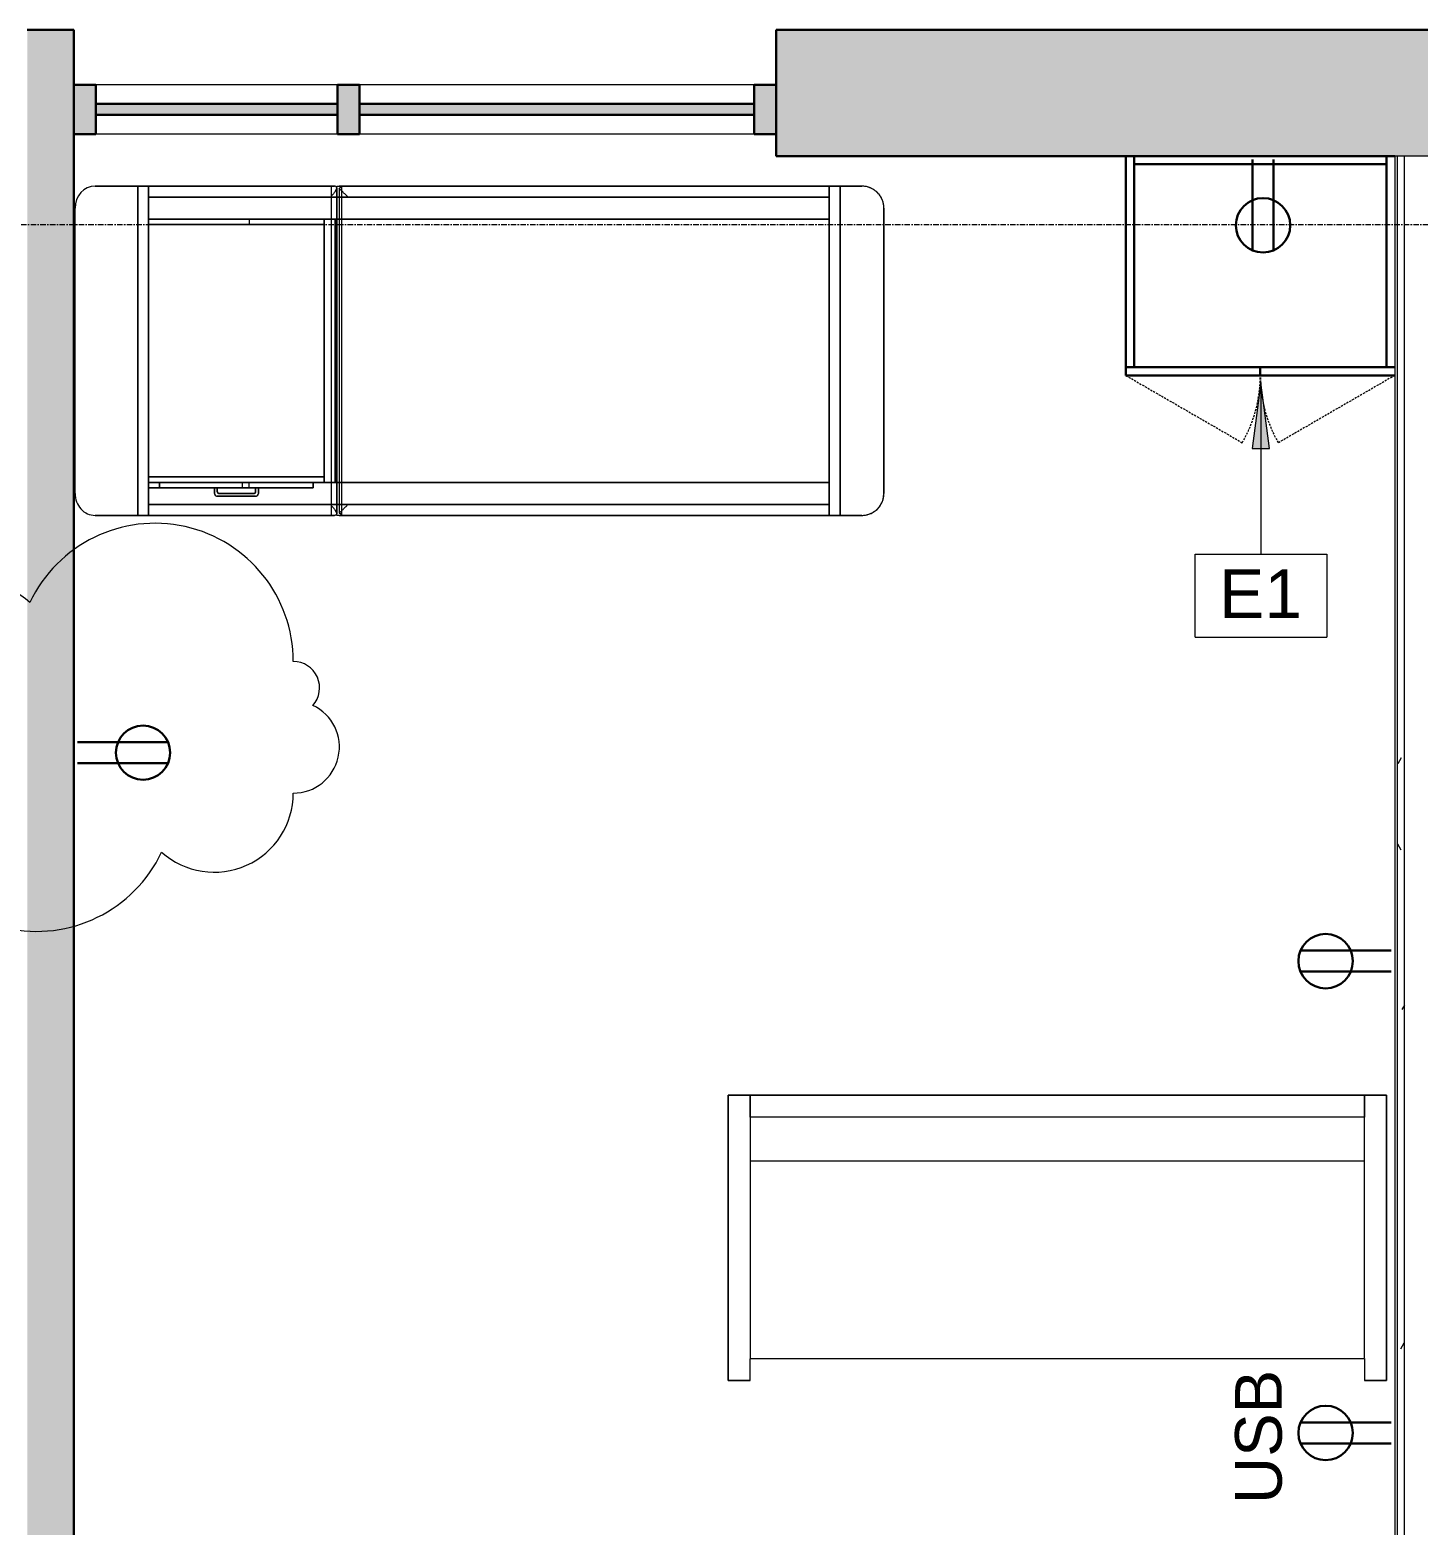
# Model space of a CAD drawing. Header units: inches. Extents: x -610 to 219, y 1022 to 1725.
# Drawn here: x -468.3 to -341.8, y 1543.5 to 1679.8 of the extents above; entities that cross this region are included whole.
import ezdxf

# ---------------------------------------------------------------- set-up
doc = ezdxf.new("R2010")
doc.units = ezdxf.units.IN
doc.header["$MEASUREMENT"] = 0
doc.linetypes.add('Grid Line 1_2_', pattern=[0.875, 0.5, -0.125, 0.125, -0.125])
doc.linetypes.add('Hidden', pattern=[0.28125, 0.1875, -0.09375])
for name, color, linetype, lineweight in [('A-ANNO-KEYN', 231, 'Continuous', 9), ('A-ANNO-NOTE', 131, 'Continuous', 9), ('A-GLAZ-CURT', 52, 'Continuous', 18), ('A-GLAZ-CWMG', 51, 'Continuous', 18), ('A-WALL', 113, 'Continuous', 18), ('A-WALL-PATT', 111, 'Continuous', 18), ('G-ANNO-REVC', 71, 'Continuous', 9), ('I-FURN', 30, 'Continuous', 9), ('I-WALL', 2, 'Continuous', 18), ('Q-CASE', 31, 'Continuous', 9), ('S-GRID', 1, 'Continuous', 9)]:
    doc.layers.add(name, color=color, linetype=linetype, lineweight=lineweight)
doc.styles.add('Arial', font='arial.ttf', dxfattribs={"height": 4.425898})
doc.styles.add('Swis721 Lt BT', font='swissl.ttf', dxfattribs={"height": 4.257319})

# ---------------------------------------------------------------- blocks, each defined once
blk = doc.blocks.new('System Panel - Glazed-4776486-FIRST FLOOR POWER _ SIGNAL')
at = {"layer": 'A-GLAZ-CURT'}
blk.add_hatch(color=250, dxfattribs=at).paths.add_polyline_path([(11.01, -0.5), (11.01, 0.5), (-11.01, 0.5), (-11.01, -0.5), (2.25, -0.5)], flags=0)
at = {"layer": 'A-GLAZ-CURT', "color": 8, "lineweight": 30}
for p, q in [((11.01, 0.5), (-11.01, 0.5)), ((-11.01, 0.5), (-11.01, -0.5)), ((11.01, -0.5), (11.01, 0.5)), ((-11.01, -0.5), (11.01, -0.5))]:
    blk.add_line(p, q, dxfattribs=at)
blk = doc.blocks.new('System Panel - Glazed-4776487-FIRST FLOOR POWER _ SIGNAL')
at = {"layer": 'A-GLAZ-CURT'}
blk.add_hatch(color=250, dxfattribs=at).paths.add_polyline_path([(17.99, -0.5), (17.99, 0.5), (-17.99, 0.5), (-17.99, -0.5), (16.29, -0.5)], flags=0)
at = {"layer": 'A-GLAZ-CURT', "color": 8, "lineweight": 30}
for p, q in [((17.99, 0.5), (-17.99, 0.5)), ((-17.99, 0.5), (-17.99, -0.5)), ((17.99, -0.5), (17.99, 0.5)), ((-17.99, -0.5), (17.99, -0.5))]:
    blk.add_line(p, q, dxfattribs=at)
blk = doc.blocks.new('Rectangular Mullion - 2_ x 4_5_ rectangular-4776488-FIRST FLOOR POWER _ SIGNAL')
at = {"layer": 'A-GLAZ-CWMG'}
blk.add_hatch(color=250, dxfattribs=at).paths.add_polyline_path([(-2, 2.25), (-2, -2.25), (0, -2.25), (0, 2.25)], flags=0)
at = {"layer": 'A-GLAZ-CWMG', "color": 8, "lineweight": 30}
for p, q in [((0, 2.25), (-2, 2.25)), ((-2, 2.25), (-2, -2.25)), ((0, -2.25), (0, 2.25)), ((-2, -2.25), (0, -2.25))]:
    blk.add_line(p, q, dxfattribs=at)
blk = doc.blocks.new('Rectangular Mullion - 2_ x 4_5_ rectangular-4776489-FIRST FLOOR POWER _ SIGNAL')
at = {"layer": 'A-GLAZ-CWMG'}
blk.add_hatch(color=250, dxfattribs=at).paths.add_polyline_path([(0, 2.25), (0, -2.25), (-2, -2.25), (-2, 2.25)], flags=0)
at = {"layer": 'A-GLAZ-CWMG', "color": 8, "lineweight": 30}
for p, q in [((-2, 2.25), (0, 2.25)), ((-2, -2.25), (-2, 2.25)), ((0, 2.25), (0, -2.25)), ((0, -2.25), (-2, -2.25))]:
    blk.add_line(p, q, dxfattribs=at)
blk = doc.blocks.new('Rectangular Mullion - 2_ x 4_5_ rectangular-4530477-FIRST FLOOR POWER _ SIGNAL')
at = {"layer": 'A-GLAZ-CWMG', "color": 55}
for p, q in [((-440.28, 1674.79), (-462.31, 1674.79)), ((-440.28, 1670.29), (-462.31, 1670.29))]:
    blk.add_line(p, q, dxfattribs=at)
blk = doc.blocks.new('Rectangular Mullion - 2_ x 4_5_ rectangular-4776485-FIRST FLOOR POWER _ SIGNAL')
at = {"layer": 'A-GLAZ-CWMG'}
blk.add_hatch(color=250, dxfattribs=at).paths.add_polyline_path([(1, 2.25), (1, -2.25), (-1, -2.25), (-1, 2.25)], flags=0)
at = {"layer": 'A-GLAZ-CWMG', "color": 8, "lineweight": 30}
for p, q in [((-1, 2.25), (1, 2.25)), ((-1, -2.25), (-1, 2.25)), ((1, 2.25), (1, -2.25)), ((1, -2.25), (-1, -2.25))]:
    blk.add_line(p, q, dxfattribs=at)
blk = doc.blocks.new('Rectangular Mullion - 2_ x 4_5_ rectangular-4530407-FIRST FLOOR POWER _ SIGNAL')
at = {"layer": 'A-GLAZ-CWMG', "color": 55}
for p, q in [((-402.31, 1674.79), (-438.28, 1674.79)), ((-402.31, 1670.29), (-438.28, 1670.29))]:
    blk.add_line(p, q, dxfattribs=at)
blk = doc.blocks.new('Sofa - 5_ 0_-4589588-FIRST FLOOR POWER _ SIGNAL')
at = {"layer": 'I-FURN'}
for p, q in [((32.77, 18.75), (-27.23, 18.75)), ((-27.23, 18.75), (-27.23, -7.25)), ((-27.23, -7.25), (-27.23, 18.75)), ((-27.23, 18.75), (-25.23, 18.75)), ((-25.23, 18.75), (-25.23, -5.2)), ((-25.23, 16.75), (-25.23, 18.75)), ((-25.23, 18.75), (30.77, 18.75)), ((30.77, -5.2), (30.77, 18.75)), ((30.77, 18.75), (32.77, 18.75)), ((30.77, 18.75), (30.77, 16.75)), ((32.77, -7.25), (32.77, 18.75)), ((32.77, 18.75), (32.77, -7.25)), ((30.77, 16.75), (-25.23, 16.75)), ((-25.23, 12.75), (30.77, 12.75)), ((-25.23, -7.25), (-25.23, -5.25)), ((-25.23, -5.25), (30.77, -5.25)), ((30.77, -5.25), (30.77, -7.25)), ((-27.23, -7.25), (-25.23, -7.25)), ((-25.23, -7.25), (-27.23, -7.25)), ((30.77, -7.25), (32.77, -7.25)), ((32.77, -7.25), (30.77, -7.25))]:
    blk.add_line(p, q, dxfattribs=at)
blk = doc.blocks.new('Bed-Healthcare-4_SMARTBIM - Treatment_Table_SMARTBIM-4540665-FIRST FLOOR POWER _ SIGNAL')
at = {"layer": 'I-FURN'}
for p, q in [((-35.57, 15), (-35.88, 15)), ((-35.88, 15), (-14.36, 15)), ((-14.06, 15), (-35.57, 15)), ((-31, 15), (-32, 15)), ((-32, 15), (-32, 14.97)), ((-32, 14.97), (-32, 15)), ((-32, 15), (-31, 15)), ((-31, 14.97), (-31, 15)), ((-31, 15), (-31, 14.97)), ((-14.36, 15), (-14.06, 15)), ((-13.84, -15), (-13.84, 15)), ((-13.84, 15), (34, 15)), ((-13.84, 15), (-13.63, 15)), ((-13.84, -15), (-13.84, 15)), ((34, 15), (-13.63, 15)), ((32, 15), (31, 15)), ((31, 15), (31, 14.97)), ((31, 14.97), (31, 15)), ((31, 15), (32, 15)), ((32, 14.97), (32, 15)), ((32, 15), (32, 14.97)), ((-32, 14.96), (-32, 14.88)), ((-32, 14.88), (-32, 14.96)), ((-32, 14.87), (-32, -14.87)), ((-32, -14.87), (-32, 14.87)), ((-31, 14.88), (-31, 14.96)), ((-31, 14.96), (-31, 14.88)), ((-31, 12), (-31, 14.87)), ((-31, 14.87), (-31, 14)), ((-14.44, 14), (-31, 14)), ((-31, 14), (-31, 12)), ((-31, 12), (-31, 14)), ((-31, 14), (-14.44, 14)), ((-31, 14), (-31, 12)), ((-14.22, 14), (-14.44, 14)), ((-14.44, 14), (-14.22, 14)), ((-14.36, 14.98), (-14.36, 14.94)), ((-14.36, 14.94), (-14.36, 14.86)), ((-14.36, 14.86), (-14.36, 14.71)), ((-14.36, 14.7), (-14.36, 14.26)), ((-14.36, 14.26), (-14.36, -14.26)), ((-14.04, 14), (-14.22, 14)), ((-14.22, 14), (-14.04, 14)), ((-13.91, 14), (-14.04, 14)), ((-14.04, 14), (-13.91, 14)), ((-13.85, 14), (-13.91, 14)), ((-13.91, 14), (-13.85, 14)), ((-13.85, 14.86), (-13.85, -14.86)), ((-13.64, 14), (-13.82, 14)), ((-13.82, 14), (-13.64, 14)), ((-13.65, 14.81), (-13.65, -14.81)), ((-13.49, 14), (-13.64, 14)), ((-13.64, 14), (-13.49, 14)), ((-13.41, 14), (-13.48, 14)), ((-13.48, 14), (-13.41, 14)), ((-13.41, 14.81), (-13.41, 14.88)), ((-13.41, 14.65), (-13.41, 14.81)), ((-13.41, -14.65), (-13.41, 14.65)), ((-13.29, 14), (-13.41, 14)), ((-13.41, 14), (-13.29, 14)), ((-13.07, 14), (-13.29, 14)), ((-13.29, 14), (-13.07, 14)), ((-12.84, 14), (-13.07, 14)), ((-13.07, 14), (-12.84, 14)), ((31, 14), (-12.84, 14)), ((-12.84, 14), (31, 14)), ((31, 14.96), (31, 14.87)), ((31, 14.87), (31, 14.96)), ((31, 14.86), (31, 14.71)), ((31, 14.71), (31, 14.86)), ((31, 14.7), (31, 14.51)), ((31, 14.51), (31, 14.7)), ((31, 14.5), (31, 14.27)), ((31, 14.27), (31, 14.5)), ((31, 14.26), (31, 14.01)), ((31, 14.01), (31, 14.26)), ((31, 12), (31, 14)), ((31, 14), (31, 12)), ((31, 14), (31, -14)), ((31, 12), (31, 14)), ((32, 14.87), (32, 14.96)), ((32, 14.96), (32, 14.87)), ((32, 14.71), (32, 14.86)), ((32, 14.86), (32, 14.71)), ((32, 14.51), (32, 14.7)), ((32, 14.7), (32, 14.51)), ((32, 14.27), (32, 14.5)), ((32, 14.5), (32, 14.27)), ((32, 14.01), (32, 14.26)), ((32, 14.26), (32, 14.01)), ((32, -14), (32, 14)), ((32, 14), (32, -14)), ((-37.7, -13), (-37.7, 13)), ((36, -13), (36, 13)), ((36, 13), (36, -13)), ((-31, 12), (-21.84, 12)), ((-21.84, 12), (-31, 12)), ((-31, 12), (-21.84, 12)), ((-21.84, 12), (-31, 12)), ((-31, 11.5), (-31, 12)), ((-31, 12), (-31, 11.5)), ((-21.84, 12), (-31, 12)), ((-31, 12), (-31, 11.5)), ((-31, 11.5), (-31, 12)), ((-31, 12), (-21.84, 12)), ((-21.84, 12), (-31, 12)), ((-31, 12), (-31, 11.5)), ((-31, 11.5), (-31, 12)), ((-31, 12), (-21.84, 12)), ((-21.84, 12), (-31, 12)), ((-31, 12), (-31, 11.5)), ((-31, 11.5), (-31, 12)), ((-31, 12), (-21.84, 12)), ((-31, 11.5), (-31, 12)), ((-31, 12), (-31, 11.5)), ((-31, 11.5), (-21.84, 11.5)), ((-21.84, 11.5), (-31, 11.5)), ((-31, 11.5), (-21.84, 11.5)), ((-21.84, 11.5), (-31, 11.5)), ((-31, 11.5), (-31, -12)), ((-31, -12), (-31, 11.5)), ((-31, 11.5), (-31, -11.5)), ((-31, -11.5), (-31, 11.5)), ((-31, -12), (-31, 11.5)), ((-31, 11.5), (-31, -11.5)), ((-21.84, 12), (-14.44, 12)), ((-15, 12), (-21.84, 12)), ((-21.84, 12), (-21.84, 11.5)), ((-21.84, 12), (-21.84, 11.5)), ((-15, 12), (-21.84, 12)), ((-21.84, 12), (-15, 12)), ((-14.44, 12), (-21.84, 12)), ((-21.84, 12), (-15, 12)), ((-14.44, 12), (-21.84, 12)), ((-21.84, 12), (-14.44, 12)), ((-21.84, 11.5), (-15, 11.5)), ((-15, 11.5), (-21.84, 11.5)), ((-14.44, 12), (-15, 12)), ((-15, 11.5), (-15, 12)), ((-15, 12), (-15, 11.5)), ((-14.44, 12), (-15, 12)), ((-15, 12), (-15, -12)), ((-15, 11.5), (-15, 12)), ((-15, 12), (-14.44, 12)), ((-15, 12), (-14.44, 12)), ((-15, -11.5), (-15, 11.5)), ((-14.42, 12), (-14.22, 12)), ((-14.22, 12), (-14.42, 12)), ((-14.22, 12), (-14.42, 12)), ((-14.42, 12), (-14.22, 12)), ((-14.22, 12), (-14.42, 12)), ((-14.42, 12), (-14.22, 12)), ((-14.22, 12), (-14.42, 12)), ((-14.42, 12), (-14.22, 12)), ((-14.2, 12), (-14.04, 12)), ((-14.04, 12), (-14.2, 12)), ((-14.04, 12), (-14.2, 12)), ((-14.2, 12), (-14.04, 12)), ((-14.04, 12), (-14.2, 12)), ((-14.2, 12), (-14.04, 12)), ((-14.04, 12), (-14.2, 12)), ((-14.2, 12), (-14.04, 12)), ((-14.03, 12), (-13.91, 12)), ((-14, 12), (-14.03, 12)), ((-14, 12), (-14.03, 12)), ((-14.03, 12), (-14, 12)), ((-13.91, 12), (-14.03, 12)), ((-14.03, 12), (-14, 12)), ((-14, 12), (-14.03, 12)), ((-14.03, 12), (-14, 12)), ((-13.91, 12), (-14, 12)), ((-14, -12), (-14, 12)), ((-14, 12), (-14, -12)), ((-14, 12), (-13.91, 12)), ((-13.91, 12), (-14, 12)), ((-14, 12), (-13.91, 12)), ((-13.91, 12), (-13.85, 12)), ((-13.85, 12), (-13.91, 12)), ((-13.85, 12), (-13.91, 12)), ((-13.91, 12), (-13.85, 12)), ((-13.85, 12), (-13.91, 12)), ((-13.91, 12), (-13.85, 12)), ((-13.84, 12), (-13.65, 12)), ((-13.65, 12), (-13.84, 12)), ((-13.65, 12), (-13.84, 12)), ((-13.84, 12), (-13.65, 12)), ((-13.65, 12), (-13.84, 12)), ((-13.84, 12), (-13.65, 12)), ((-13.63, 12), (-13.49, 12)), ((-13.49, 12), (-13.63, 12)), ((-13.49, 12), (-13.63, 12)), ((-13.63, 12), (-13.49, 12)), ((-13.49, 12), (-13.63, 12)), ((-13.63, 12), (-13.49, 12)), ((-13.47, 12), (-13.41, 12)), ((-13.41, 12), (-13.47, 12)), ((-13.41, 12), (-13.47, 12)), ((-13.47, 12), (-13.41, 12)), ((-13.41, 12), (-13.47, 12)), ((-13.47, 12), (-13.41, 12)), ((-13.41, 12), (-13.29, 12)), ((-13.29, 12), (-13.41, 12)), ((-13.29, 12), (-13.41, 12)), ((-13.41, 12), (-13.29, 12)), ((-13.29, 12), (-13.41, 12)), ((-13.41, 12), (-13.29, 12)), ((-13.27, 12), (-13.07, 12)), ((-13.07, 12), (-13.27, 12)), ((-13.07, 12), (-13.27, 12)), ((-13.27, 12), (-13.07, 12)), ((-13.07, 12), (-13.27, 12)), ((-13.27, 12), (-13.07, 12)), ((-13.05, 12), (31, 12)), ((31, 12), (-13.05, 12)), ((31, 12), (-13.05, 12)), ((-13.05, 12), (31, 12)), ((31, 12), (-13.05, 12)), ((-13.05, 12), (31, 12)), ((31, -12), (31, 12)), ((31, 12), (31, -12)), ((31, -12), (31, 12)), ((31, 12), (31, -12)), ((31, -12), (31, 12)), ((-15, -11.5), (-31, -11.5)), ((-31, -11.5), (-31, -12)), ((-31, -12), (-31, -11.5)), ((-31, -11.5), (-15, -11.5)), ((-31, -11.5), (-31, -12)), ((-31, -12), (-31, -11.5)), ((-31, -11.5), (-31, -12)), ((-21.83, -12), (-31, -12)), ((-31, -12), (-31, -12.5)), ((-31, -12.5), (-31, -12)), ((-31, -12), (-21.83, -12)), ((-21.83, -12), (-31, -12)), ((-31, -12), (-22.49, -12)), ((-31, -12), (-31, -12.5)), ((-31, -12), (-31, -12.5)), ((-31, -12), (-21.83, -12)), ((-30, -12), (-31, -12)), ((-31, -12), (-21.83, -12)), ((-21.83, -12), (-31, -12)), ((-31, -12), (-30, -12)), ((-30, -12), (-31, -12)), ((-31, -12.5), (-31, -12)), ((-31, -12), (-31, -12.5)), ((-30, -12), (-21.83, -12)), ((-21.83, -12), (-30, -12)), ((-21.83, -12), (-30, -12)), ((-30, -12), (-21.83, -12)), ((-30, -12.5), (-30, -12)), ((-30, -12), (-30, -12.5)), ((-30, -12), (-30, -12.5)), ((-30, -12), (-30, -12.5)), ((-21.83, -12), (-30, -12)), ((-30, -12), (-21.83, -12)), ((-21.83, -12), (-30, -12)), ((-22.49, -12), (-21.83, -12)), ((-22.49, -12), (-22.49, -12.5)), ((-14.23, -12), (-21.83, -12)), ((-21.83, -12), (-15, -12)), ((-21.83, -12.5), (-21.83, -12)), ((-21.83, -12), (-16, -12)), ((-16, -12), (-21.83, -12)), ((-16, -12), (-21.83, -12)), ((-21.83, -12), (-16, -12)), ((-21.83, -12), (-15, -12)), ((-16, -12), (-21.83, -12)), ((-21.83, -12), (-14.23, -12)), ((-15, -12), (-21.83, -12)), ((-21.83, -12), (-16, -12)), ((-16, -12), (-21.83, -12)), ((-16, -12), (-16, -12.5)), ((-16, -12), (-16, -12.5)), ((-16, -12.5), (-16, -12)), ((-16, -12), (-16, -12.5)), ((-15, -12), (-16, -12)), ((-16, -12), (-14.23, -12)), ((-14.23, -12), (-16, -12)), ((-15, -12), (-15, -11.5)), ((-15, -11.5), (-15, -12)), ((-15, -12), (-15, -11.5)), ((-15, -12), (-14.23, -12)), ((-15, -12), (-14.23, -12)), ((-14.23, -12), (-15, -12)), ((-14.23, -12), (-15, -12)), ((-14.05, -12), (-14.22, -12)), ((-14.22, -12), (-14.05, -12)), ((-14.22, -12), (-14.05, -12)), ((-14.05, -12), (-14.22, -12)), ((-14.22, -12), (-14.05, -12)), ((-14.05, -12), (-14.22, -12)), ((-14.22, -12), (-14.05, -12)), ((-14.05, -12), (-14.22, -12)), ((-13.93, -12), (-14.04, -12)), ((-14.04, -12), (-14, -12)), ((-14.04, -12), (-14, -12)), ((-14, -12), (-14.04, -12)), ((-14.04, -12), (-13.93, -12)), ((-14, -12), (-14.04, -12)), ((-14.04, -12), (-14, -12)), ((-14, -12), (-14.04, -12)), ((-14, -12), (-13.93, -12)), ((-13.93, -12), (-14, -12)), ((-14, -12), (-13.93, -12)), ((-13.93, -12), (-14, -12)), ((-13.86, -12), (-13.91, -12)), ((-13.91, -12), (-13.86, -12)), ((-13.91, -12), (-13.86, -12)), ((-13.86, -12), (-13.91, -12)), ((-13.91, -12), (-13.86, -12)), ((-13.86, -12), (-13.91, -12)), ((-13.65, -12), (-13.84, -12)), ((-13.84, -12), (-13.65, -12)), ((-13.84, -12), (-13.65, -12)), ((-13.65, -12), (-13.84, -12)), ((-13.84, -12), (-13.65, -12)), ((-13.65, -12), (-13.84, -12)), ((-13.5, -12), (-13.65, -12)), ((-13.65, -12), (-13.5, -12)), ((-13.65, -12), (-13.5, -12)), ((-13.5, -12), (-13.65, -12)), ((-13.65, -12), (-13.5, -12)), ((-13.5, -12), (-13.65, -12)), ((-13.41, -12), (-13.49, -12)), ((-13.49, -12), (-13.41, -12)), ((-13.49, -12), (-13.41, -12)), ((-13.41, -12), (-13.49, -12)), ((-13.49, -12), (-13.41, -12)), ((-13.41, -12), (-13.49, -12)), ((-13.31, -12), (-13.41, -12)), ((-13.41, -12), (-13.31, -12)), ((-13.41, -12), (-13.31, -12)), ((-13.31, -12), (-13.41, -12)), ((-13.41, -12), (-13.31, -12)), ((-13.31, -12), (-13.41, -12)), ((-13.09, -12), (-13.29, -12)), ((-13.29, -12), (-13.09, -12)), ((-13.29, -12), (-13.09, -12)), ((-13.09, -12), (-13.29, -12)), ((-13.29, -12), (-13.09, -12)), ((-13.09, -12), (-13.29, -12)), ((-12.85, -12), (-13.07, -12)), ((-13.07, -12), (-12.85, -12)), ((-13.07, -12), (-12.85, -12)), ((-12.85, -12), (-13.07, -12)), ((-13.07, -12), (-12.85, -12)), ((-12.85, -12), (-13.07, -12)), ((31, -12), (-12.84, -12)), ((-12.84, -12), (31, -12)), ((-12.84, -12), (31, -12)), ((31, -12), (-12.84, -12)), ((-12.84, -12), (31, -12)), ((31, -12), (-12.84, -12)), ((31, -14), (31, -12)), ((31, -12), (31, -14)), ((31, -14), (31, -12)), ((-31, -12.5), (-31, -14)), ((-31, -14), (-31, -12.5)), ((-22.49, -12.5), (-31, -12.5)), ((-31, -12.5), (-21.83, -12.5)), ((-31, -14.87), (-31, -12.5)), ((-31, -12.5), (-31, -14)), ((-30, -12.5), (-25, -12.5)), ((-21.83, -12.5), (-30, -12.5)), ((-25, -12.5), (-30, -12.5)), ((-30, -12.5), (-25, -12.5)), ((-24.75, -12.5), (-25, -12.5)), ((-25, -12.5), (-25, -13)), ((-25, -13), (-25, -12.5)), ((-25, -12.5), (-24.75, -12.5)), ((-24.75, -12.5), (-25, -12.5)), ((-25, -12.5), (-25, -13)), ((-25, -13), (-25, -12.5)), ((-25, -12.5), (-24.75, -12.5)), ((-25, -12.5), (-24.75, -12.5)), ((-24.75, -12.5), (-25, -12.5)), ((-25, -12.5), (-24.75, -12.5)), ((-24.75, -12.87), (-24.75, -12.5)), ((-24.75, -12.5), (-24.75, -12.87)), ((-24.75, -12.87), (-24.75, -12.5)), ((-24.75, -12.5), (-24.75, -12.87)), ((-24.75, -12.5), (-21.83, -12.5)), ((-21.83, -12.5), (-24.75, -12.5)), ((-24.75, -12.5), (-21.83, -12.5)), ((-24.75, -13.25), (-21.25, -13.25)), ((-21.25, -13.25), (-24.75, -13.25)), ((-24.75, -13.25), (-21.25, -13.25)), ((-21.25, -13.25), (-24.75, -13.25)), ((-21.37, -13), (-24.62, -13)), ((-24.62, -13), (-21.37, -13)), ((-21.37, -13), (-24.62, -13)), ((-24.62, -13), (-21.37, -13)), ((-21.83, -12.5), (-22.49, -12.5)), ((-21.83, -12.5), (-21.25, -12.5)), ((-16, -12.5), (-21.83, -12.5)), ((-21.25, -12.5), (-21.83, -12.5)), ((-21.83, -12.5), (-21.25, -12.5)), ((-21.25, -12.5), (-21.25, -12.87)), ((-21, -12.5), (-21.25, -12.5)), ((-21.25, -12.5), (-21, -12.5)), ((-21.25, -12.87), (-21.25, -12.5)), ((-21.25, -12.5), (-21.25, -12.87)), ((-21, -12.5), (-21.25, -12.5)), ((-21.25, -12.5), (-21, -12.5)), ((-21.25, -12.87), (-21.25, -12.5)), ((-21.25, -12.5), (-21, -12.5)), ((-21, -12.5), (-21.25, -12.5)), ((-21.25, -12.5), (-21, -12.5)), ((-21, -13), (-21, -12.5)), ((-21, -12.5), (-21, -13)), ((-21, -13), (-21, -12.5)), ((-21, -12.5), (-21, -13)), ((-21, -12.5), (-16, -12.5)), ((-16, -12.5), (-21, -12.5)), ((-21, -12.5), (-16, -12.5)), ((-32, -14.88), (-32, -14.96)), ((-32, -14.96), (-32, -14.88)), ((-32, -14.97), (-32, -15)), ((-32, -15), (-32, -14.97)), ((-31, -14), (-14.44, -14)), ((-14.44, -14), (-31, -14)), ((-31, -14), (-31, -14.87)), ((-31, -14.96), (-31, -14.88)), ((-31, -14.88), (-31, -14.96)), ((-31, -15), (-31, -14.97)), ((-31, -14.97), (-31, -15)), ((-14.44, -14), (-14.22, -14)), ((-14.22, -14), (-14.44, -14)), ((-14.36, -14.26), (-14.36, -14.7)), ((-14.36, -14.71), (-14.36, -14.86)), ((-14.36, -14.86), (-14.36, -14.94)), ((-14.36, -14.94), (-14.36, -14.98)), ((-14.22, -14), (-14.04, -14)), ((-14.04, -14), (-14.22, -14)), ((-14.04, -14), (-13.92, -14)), ((-13.92, -14), (-14.04, -14)), ((-13.91, -14), (-13.85, -14)), ((-13.85, -14), (-13.91, -14)), ((-13.84, -14), (-13.65, -14)), ((-13.65, -14), (-13.84, -14)), ((-13.65, -14), (-13.49, -14)), ((-13.49, -14), (-13.65, -14)), ((-13.49, -14), (-13.42, -14)), ((-13.42, -14), (-13.49, -14)), ((-13.41, -14), (-13.29, -14)), ((-13.29, -14), (-13.41, -14)), ((-13.41, -14.81), (-13.41, -14.65)), ((-13.41, -14.88), (-13.41, -14.81)), ((-13.29, -14), (-13.07, -14)), ((-13.07, -14), (-13.29, -14)), ((-13.07, -14), (-12.84, -14)), ((-12.84, -14), (-13.07, -14)), ((-12.84, -14), (31, -14)), ((31, -14), (-12.84, -14)), ((31, -14.01), (31, -14.26)), ((31, -14.26), (31, -14.01)), ((31, -14.27), (31, -14.5)), ((31, -14.5), (31, -14.27)), ((31, -14.51), (31, -14.7)), ((31, -14.7), (31, -14.51)), ((31, -14.71), (31, -14.86)), ((31, -14.86), (31, -14.71)), ((31, -14.87), (31, -14.96)), ((31, -14.96), (31, -14.87)), ((31, -14.97), (31, -15)), ((31, -15), (31, -14.97)), ((32, -14.26), (32, -14.01)), ((32, -14.01), (32, -14.26)), ((32, -14.5), (32, -14.27)), ((32, -14.27), (32, -14.5)), ((32, -14.7), (32, -14.51)), ((32, -14.51), (32, -14.7)), ((32, -14.86), (32, -14.71)), ((32, -14.71), (32, -14.86)), ((32, -14.96), (32, -14.87)), ((32, -14.87), (32, -14.96)), ((32, -15), (32, -14.97)), ((32, -14.97), (32, -15)), ((-35.88, -15), (-35.57, -15)), ((-14.36, -15), (-35.88, -15)), ((-35.57, -15), (-14.06, -15)), ((-32, -15), (-31, -15)), ((-31, -15), (-32, -15)), ((-14.06, -15), (-14.36, -15)), ((34, -15), (-13.84, -15)), ((-13.63, -15), (-13.84, -15)), ((-13.63, -15), (34, -15)), ((31, -15), (32, -15)), ((32, -15), (31, -15))]:
    blk.add_line(p, q, dxfattribs=at)
at = {"layer": 'I-FURN', "flags": 128}
for points in [[(-13.63, 15), (-13.52, 14.97), (-13.41, 14.88)], [(36, 13), (36, 13.08), (35.99, 13.16), (35.99, 13.24), (35.97, 13.32), (35.96, 13.4), (35.94, 13.48), (35.92, 13.55), (35.9, 13.63), (35.87, 13.7), (35.84, 13.78), (35.81, 13.85), (35.77, 13.92), (35.74, 13.99), (35.69, 14.06), (35.65, 14.13), (35.6, 14.19), (35.56, 14.26), (35.5, 14.32), (35.45, 14.38), (35.39, 14.43), (35.33, 14.49), (35.27, 14.54), (35.21, 14.59), (35.15, 14.64), (35.08, 14.68), (35.01, 14.72), (34.94, 14.76), (34.87, 14.8), (34.8, 14.83), (34.72, 14.86), (34.65, 14.89), (34.57, 14.92), (34.5, 14.94), (34.42, 14.96), (34.34, 14.97), (34.26, 14.98), (34.18, 14.99), (34.1, 15), (34.02, 15), (34, 15)], [(-13.41, 14.88), (-13.53, 14.84), (-13.65, 14.81)], [(34, -15), (34.08, -15), (34.16, -14.99), (34.24, -14.99), (34.32, -14.97), (34.4, -14.96), (34.48, -14.94), (34.55, -14.92), (34.63, -14.9), (34.7, -14.87), (34.78, -14.84), (34.85, -14.81), (34.92, -14.77), (34.99, -14.74), (35.06, -14.69), (35.13, -14.65), (35.19, -14.6), (35.26, -14.56), (35.32, -14.5), (35.38, -14.45), (35.43, -14.39), (35.49, -14.33), (35.54, -14.27), (35.59, -14.21), (35.64, -14.15), (35.68, -14.08), (35.72, -14.01), (35.76, -13.94), (35.8, -13.87), (35.83, -13.8), (35.86, -13.72), (35.89, -13.65), (35.92, -13.57), (35.94, -13.5), (35.96, -13.42), (35.97, -13.34), (35.98, -13.26), (35.99, -13.18), (36, -13.1), (36, -13.02), (36, -13)], [(-13.65, -14.81), (-13.53, -14.84), (-13.41, -14.88)], [(-13.41, -14.88), (-13.52, -14.97), (-13.63, -15)]]:
    blk.add_lwpolyline(points, dxfattribs=at)
at = {"layer": 'I-FURN'}
for centre, radius, start, end in [((34, 13), 2, 60, 90), ((34, 13), 2, 45, 60), ((34, 13), 2, 15, 45), ((34, 13), 2, 0, 15), ((-24.75, -13), 0.25, 180, 195), ((-24.75, -13), 0.25, 180, 195), ((-24.75, -13), 0.25, 180, 270), ((-24.75, -13), 0.25, 180, 255), ((-24.75, -13), 0.25, 195, 225), ((-24.75, -13), 0.25, 195, 225), ((-24.75, -13), 0.25, 225, 255), ((-24.75, -13), 0.25, 225, 270), ((-24.75, -13), 0.25, 255, 270), ((-24.75, -13), 0.25, 255, 270), ((-24.62, -12.87), 0.125, 180, 240), ((-24.62, -12.87), 0.125, 180, 255), ((-24.62, -12.87), 0.125, 180, 270), ((-24.62, -12.87), 0.125, 180, 255), ((-24.62, -12.87), 0.125, 240, 255), ((-24.62, -12.87), 0.125, 255, 270), ((-24.62, -12.87), 0.125, 255, 270), ((-24.62, -12.87), 0.125, 255, 270), ((-21.37, -12.87), 0.125, 270, 0), ((-21.37, -12.87), 0.125, 270, 285), ((-21.37, -12.87), 0.125, 270, 285), ((-21.37, -12.87), 0.125, 270, 285), ((-21.37, -12.87), 0.125, 285, 0), ((-21.37, -12.87), 0.125, 285, 345), ((-21.37, -12.87), 0.125, 285, 315), ((-21.37, -12.87), 0.125, 315, 345), ((-21.37, -12.87), 0.125, 345, 0), ((-21.37, -12.87), 0.125, 345, 0), ((-21.25, -13), 0.25, 270, 360), ((-21.25, -13), 0.25, 270, 360), ((-21.25, -13), 0.25, 270, 300), ((-21.25, -13), 0.25, 270, 285), ((-21.25, -13), 0.25, 285, 315), ((-21.25, -13), 0.25, 300, 330), ((-21.25, -13), 0.25, 315, 345), ((-21.25, -13), 0.25, 330, 0), ((-21.25, -13), 0.25, 345, 0), ((34, -13), 2, 285, 360), ((34, -13), 2, 270, 285)]:
    blk.add_arc(centre, radius, start, end, dxfattribs=at)
for centre, major_axis, ratio, start_param, end_param in [((-35.88, 13), (0, 2), 0.913075, 0, 1.570796), ((-14.06, 14), (0, 1), 0.407793, 5.75613, 6.283185), ((-35.88, -13), (0, 2), 0.913075, 1.570796, 3.141593), ((-14.06, -14), (0, 1), 0.407793, 3.141593, 3.668648)]:
    blk.add_ellipse(centre, major_axis=major_axis, ratio=ratio, start_param=start_param, end_param=end_param, dxfattribs=at)
for points, knots in [([(-13.85, 14.86), (-13.86, 14.82), (-13.89, 14.74), (-13.96, 14.63), (-14, 14.55), (-14.05, 14.48), (-14.12, 14.38), (-14.25, 14.22), (-14.36, 14.09), (-14.44, 14)], [0, 0, 0, 0, 0.25, 0.375, 0.4375, 0.5, 0.625, 0.75, 1, 1, 1, 1]), ([(-12.84, 14), (-12.91, 14.08), (-13.03, 14.2), (-13.18, 14.35), (-13.29, 14.46), (-13.39, 14.56), (-13.52, 14.68), (-13.6, 14.76), (-13.65, 14.81)], [0, 0, 0, 0, 0.25, 0.375, 0.5, 0.625, 0.75, 1, 1, 1, 1]), ([(-14.44, -14), (-14.36, -14.09), (-14.25, -14.22), (-14.12, -14.38), (-14.05, -14.48), (-14, -14.55), (-13.96, -14.63), (-13.89, -14.74), (-13.86, -14.82), (-13.85, -14.86)], [-1, -1, -1, -1, -0.75, -0.625, -0.5, -0.4375, -0.375, -0.25, 0, 0, 0, 0]), ([(-13.65, -14.81), (-13.6, -14.76), (-13.52, -14.68), (-13.39, -14.56), (-13.29, -14.46), (-13.18, -14.35), (-13.03, -14.2), (-12.92, -14.08), (-12.84, -14)], [-1, -1, -1, -1, -0.75, -0.625, -0.5, -0.375, -0.25, 0, 0, 0, 0])]:
    blk.add_open_spline(points, degree=3, knots=knots, dxfattribs=at)
blk = doc.blocks.new('CW Cupbd - 80_h x 24_d - 2 Doors - 4 shelves-4650631-FIRST FLOOR POWER _ SIGNAL')
at = {"layer": 'Q-CASE', "linetype": 'Hidden'}
for p, q in [((2, 22.36), (12.6, 28.49)), ((26.5, 22.36), (15.89, 28.49))]:
    blk.add_line(p, q, dxfattribs=at)
at = {"layer": 'Q-CASE', "lineweight": 30}
for p, q in [((14.25, 22.36), (2, 22.36)), ((14.25, 21.61), (14.25, 22.36)), ((14.25, 21.61), (14.25, 22.36)), ((14.25, 22.36), (26.5, 22.36)), ((26.5, 22.36), (26.5, 21.61)), ((2, 21.61), (14.25, 21.61)), ((2.75, 21.61), (2.75, 2.36)), ((26.5, 21.61), (14.25, 21.61)), ((25.75, 2.36), (25.75, 21.61)), ((26.5, 21.61), (26.5, 2.36)), ((2.75, 3.11), (25.75, 3.11)), ((2.75, 2.36), (2.75, 3.11)), ((25.75, 3.11), (25.75, 2.36))]:
    blk.add_line(p, q, dxfattribs=at)
at = {"layer": 'Q-CASE', "linetype": 'Hidden'}
for centre, start, end in [((2, 22.36), 359.5, 30), ((26.5, 22.36), 150, 180.5)]:
    blk.add_arc(centre, 12.25, start, end, dxfattribs=at)
blk = doc.blocks.new('Keynote Tag - Keynote Number - Boxed-135510-FIRST FLOOR POWER _ SIGNAL')
at = {"layer": 'A-ANNO-KEYN'}
for p, q in [((-0.125, -0.0792), (-0.125, 0.0781)), ((-0.125, 0.0781), (0.125, 0.0781)), ((0.125, 0.0781), (0.125, -0.0792)), ((-0.125, -0.0792), (0.125, -0.0792))]:
    blk.add_line(p, q, dxfattribs=at)
blk = doc.blocks.new('Family - ___-4861937-FIRST FLOOR POWER _ SIGNAL')
at = {"layer": 'G-ANNO-REVC'}
for centre, radius, start, end in [((-456.91, 1622.22), 12.6, 0, 154.7912), ((-473.11, 1622.22), 7.2, 48.1897, 180), ((-444.31, 1619.82), 2.4, 318.1897, 90), ((-444.31, 1614.42), 4.2, 270, 64.7912), ((-467.71, 1610.22), 12.6, 180, 334.7912), ((-451.51, 1610.22), 7.2, 228.1897, 0)]:
    blk.add_arc(centre, radius, start, end, dxfattribs=at)

msp = doc.modelspace()

# ---------------------------------------------------------------- hatches: boundary and pattern name
at = {"layer": 'A-ANNO-KEYN'}
msp.add_hatch(color=256, dxfattribs=at).paths.add_polyline_path([(-356.14, 1647.64), (-356.93, 1641.64), (-355.35, 1641.64)], flags=0)
at = {"layer": 'A-WALL-PATT', "lineweight": 9}
msp.add_hatch(color=7, dxfattribs=at).paths.add_polyline_path([(-464.31, 1334.54), (-464.31, 1679.79), (-468.56, 1679.79), (-468.56, 1334.54)], flags=0)
h = msp.add_hatch(color=7, dxfattribs=at)
h.paths.add_polyline_path([(158.96, 1668.29), (158.96, 1679.79), (104.41, 1679.79), (104.41, 1668.29)], flags=0)
h.paths.add_polyline_path([(33.19, 1668.29), (39.69, 1668.29), (39.69, 1679.79), (7.69, 1679.79), (7.69, 1668.29)], flags=0)
h.paths.add_polyline_path([(-114.81, 1668.29), (-56.31, 1668.29), (-56.31, 1679.79), (-152.31, 1679.79), (-152.31, 1668.29), (-133.78, 1668.29)], flags=0)
h.paths.add_polyline_path([(-248.31, 1668.29), (-216.31, 1668.29), (-216.31, 1679.79), (-248.31, 1679.79)], flags=0)
h.paths.add_polyline_path([(-313.93, 1668.29), (-312.31, 1668.29), (-312.31, 1679.79), (-400.31, 1679.79), (-400.31, 1668.29), (-336.45, 1668.29)], flags=0)
h = msp.add_hatch(dxfattribs=at)
h.set_pattern_fill('FP_1', color=256, style=0, pattern_type=2)
h.set_pattern_definition([(0, (0, 0), (15.36, 3.84), [0.634, -10.886, 0.634, -10.886, -61.44]), (0, (0, 0), (15.36, 3.84), [-23.04, 0.634, -22.406, 0.634, -10.886, -26.88]), (0, (0, 0), (15.36, 3.84), [-57.6, 0.634, -7.046, 0.634, -18.566]), (120, (5.76, 1.92), (-11.0055376, 11.38215), [0.634, -10.886, 0.634, -10.886, -61.44]), (120, (5.76, 1.92), (-11.0055376, 11.38215), [-23.04, 0.634, -22.406, 0.634, -10.886, -26.88]), (120, (5.76, 1.92), (-11.0055376, 11.38215), [-57.6, 0.634, -7.046, 0.634, -18.566]), (240, (7.68, 9.6), (-4.3544624, -15.22215), [0.634, -10.886, 0.634, -10.886, -61.44]), (240, (7.68, 9.6), (-4.3544624, -15.22215), [-23.04, 0.634, -22.406, 0.634, -10.886, -26.88]), (240, (7.68, 9.6), (-4.3544624, -15.22215), [-57.6, 0.634, -7.046, 0.634, -18.566])])
h.paths.add_polyline_path([(-343.06, 1500.6), (-343.06, 1668.29), (-343.69, 1668.29), (-343.69, 1500.6)], flags=0)

# ---------------------------------------------------------------- linework, layer by layer
at = {"layer": 'A-ANNO-KEYN'}
for p, q in [((-356.14, 1647.64), (-356.93, 1641.64)), ((-355.35, 1641.64), (-356.14, 1647.64)), ((-356.14, 1647.64), (-356.14, 1632)), ((-356.93, 1641.64), (-355.35, 1641.64))]:
    msp.add_line(p, q, dxfattribs=at)
at = {"layer": 'A-ANNO-NOTE', "lineweight": 30}
for p, q in [((-356.9, 1667.96), (-356.9, 1659.7)), ((-354.98, 1667.96), (-354.98, 1659.7)), ((-463.98, 1614.87), (-455.72, 1614.87)), ((-463.98, 1612.95), (-455.72, 1612.95)), ((-344.26, 1595.87), (-352.53, 1595.87)), ((-344.26, 1593.96), (-352.53, 1593.96)), ((-344.26, 1552.87), (-352.53, 1552.87)), ((-344.26, 1550.96), (-352.53, 1550.96))]:
    msp.add_line(p, q, dxfattribs=at)
for centre, radius in [((-355.94, 1661.98), 2.48), ((-458, 1613.91), 2.47), ((-350.24, 1594.91), 2.48), ((-350.24, 1551.91), 2.48)]:
    msp.add_circle(centre, radius, dxfattribs=at)
at = {"layer": 'A-WALL', "color": 8, "lineweight": 30}
for p, q in [((-312.31, 1679.79), (-400.31, 1679.79)), ((-400.31, 1679.79), (-400.31, 1668.29)), ((-400.31, 1668.29), (-343.94, 1668.29))]:
    msp.add_line(p, q, dxfattribs=at)
at = {"layer": 'A-WALL'}
for p, q in [((-339.94, 1668.29), (-343.94, 1668.29)), ((-343.69, 1500.6), (-343.69, 1668.29)), ((-343.06, 1500.6), (-343.06, 1668.29))]:
    msp.add_line(p, q, dxfattribs=at)
at = {"layer": 'I-WALL', "color": 8, "lineweight": 30}
for p, q in [((-464.31, 1679.79), (-468.56, 1679.79)), ((-464.31, 1501.22), (-464.31, 1679.79))]:
    msp.add_line(p, q, dxfattribs=at)
at = {"layer": 'I-WALL'}
msp.add_line((-343.94, 1668.29), (-343.94, 1501.22), dxfattribs=at)
at = {"layer": 'S-GRID', "linetype": 'Grid Line 1_2_'}
msp.add_line((-609.99, 1662.04), (207.32, 1662.04), dxfattribs=at)

# ---------------------------------------------------------------- block references
at = {"layer": 'A-ANNO-KEYN', "xscale": 47.99999999999997, "yscale": 47.99999999999997, "zscale": 47.99999999999997}
msp.add_blockref('Keynote Tag - Keynote Number - Boxed-135510-FIRST FLOOR POWER _ SIGNAL', (-356.14, 1628.25), dxfattribs=at)
at = {"layer": 'A-GLAZ-CURT', "color": 55}
for name, p in [('System Panel - Glazed-4776486-FIRST FLOOR POWER _ SIGNAL', (-451.3, 1672.54)), ('System Panel - Glazed-4776487-FIRST FLOOR POWER _ SIGNAL', (-420.3, 1672.54))]:
    msp.add_blockref(name, p, dxfattribs=at)
at = {"layer": 'A-GLAZ-CWMG', "color": 55, "rotation": 180}
msp.add_blockref('Rectangular Mullion - 2_ x 4_5_ rectangular-4776488-FIRST FLOOR POWER _ SIGNAL', (-464.31, 1672.54), dxfattribs=at)
at = {"layer": 'A-GLAZ-CWMG', "color": 55}
for name in ['Rectangular Mullion - 2_ x 4_5_ rectangular-4530477-FIRST FLOOR POWER _ SIGNAL', 'Rectangular Mullion - 2_ x 4_5_ rectangular-4530407-FIRST FLOOR POWER _ SIGNAL']:
    msp.add_blockref(name, (0, 0), dxfattribs=at)
at = {"layer": 'A-GLAZ-CWMG', "color": 55, "extrusion": (0, 0, -1), "rotation": 180}
for name, p in [('Rectangular Mullion - 2_ x 4_5_ rectangular-4776485-FIRST FLOOR POWER _ SIGNAL', (439.28, 1672.54)), ('Rectangular Mullion - 2_ x 4_5_ rectangular-4776489-FIRST FLOOR POWER _ SIGNAL', (400.31, 1672.54))]:
    msp.add_blockref(name, p, dxfattribs=at)
at = {"layer": 'I-FURN'}
for name, p in [('Bed-Healthcare-4_SMARTBIM - Treatment_Table_SMARTBIM-4540665-FIRST FLOOR POWER _ SIGNAL', (-426.49, 1650.54)), ('Sofa - 5_ 0_-4589588-FIRST FLOOR POWER _ SIGNAL', (-377.46, 1563.95))]:
    msp.add_blockref(name, p, dxfattribs=at)
at = {"layer": 'Q-CASE', "rotation": 180}
msp.add_blockref('CW Cupbd - 80_h x 24_d - 2 Doors - 4 shelves-4650631-FIRST FLOOR POWER _ SIGNAL', (-341.94, 1670.65), dxfattribs=at)

# ---------------------------------------------------------------- texts
at = {"layer": 'A-ANNO-NOTE', "insert": (-358.49, 1551.55), "char_height": 4.257, "width": 13.824, "attachment_point": 2, "rotation": 90, "line_spacing_factor": 1.00667, "style": 'Swis721 Lt BT'}
msp.add_mtext('USB', dxfattribs=at)

# ---------------------------------------------------------------- next in the draw order: texts
at = {"layer": 'A-ANNO-KEYN', "insert": (-356.16, 1630.61), "char_height": 4.426, "width": 9.018, "attachment_point": 2, "line_spacing_factor": 0.938532, "style": 'Arial', "bg_fill": 3, "box_fill_scale": 1.25, "bg_fill_color": 0, "bg_fill_transparency": 0}
msp.add_mtext('E1', dxfattribs=at)

# ---------------------------------------------------------------- next in the draw order: block references
at = {"layer": 'G-ANNO-REVC'}
msp.add_blockref('Family - ___-4861937-FIRST FLOOR POWER _ SIGNAL', (0, 0), dxfattribs=at)

doc.saveas('drawing.dxf')
